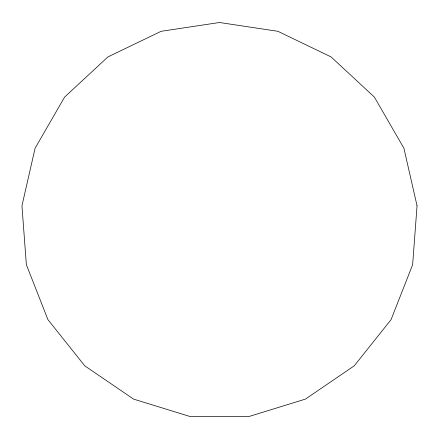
<?xml version="1.0" encoding="UTF-8"?>
<svg xmlns="http://www.w3.org/2000/svg" width="439" height="439" viewBox="0 0 439 439"><rect width="100%" height="100%" fill="white"/><g stroke="black" fill="none" stroke-linecap="round" stroke-linejoin="round"><path stroke-width="0.66" d="M417.05 205.803L412.638 264.69L391.061 319.658L354.246 365.824L305.456 399.089L249.028 416.496L189.972 416.496L133.544 399.089L84.754 365.824L47.939 319.658L26.362 264.69L21.95 205.803L35.093 148.228L64.615 97.09L107.906 56.927L161.108 31.306L219.5 22.504L277.892 31.306L331.094 56.927L374.385 97.09L403.907 148.228L417.05 205.803"/></g></svg>
